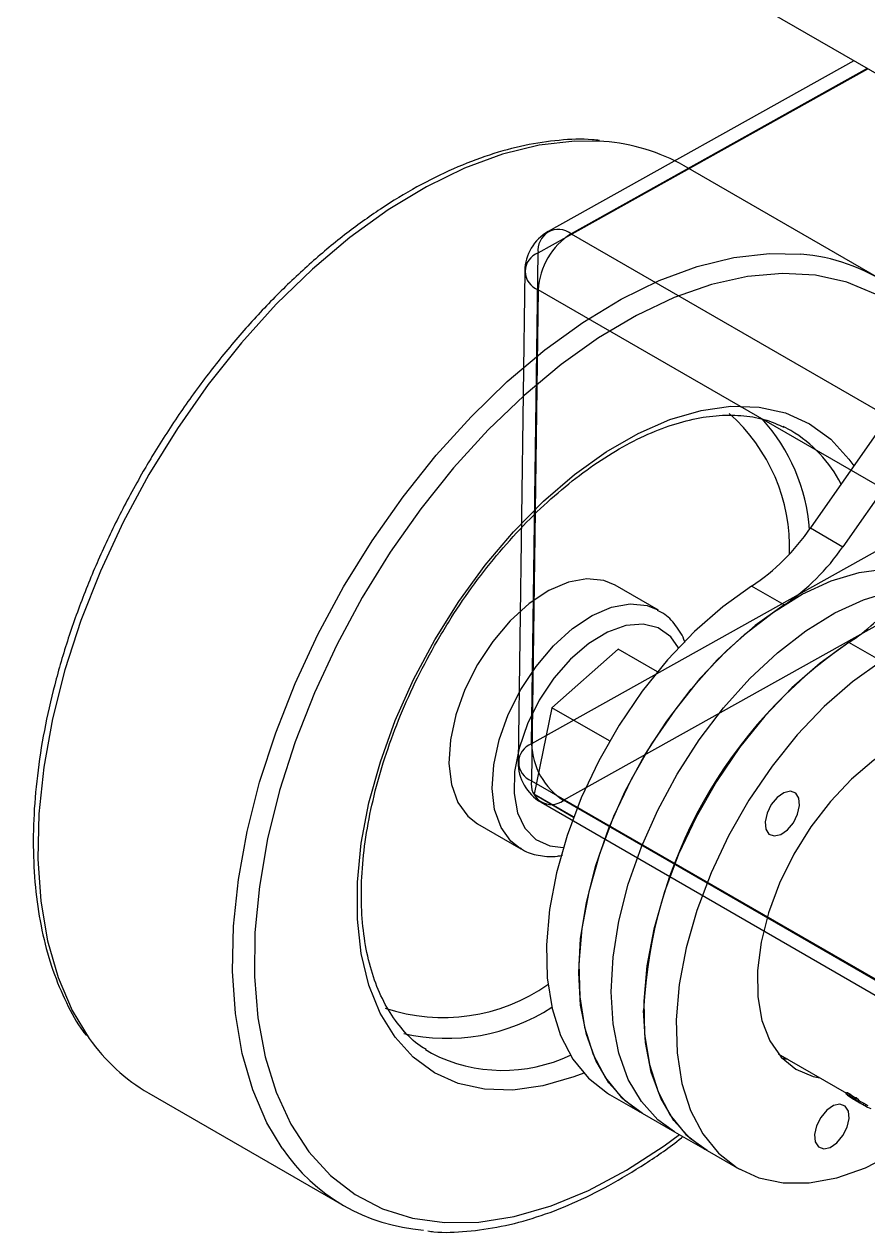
# Model space of a CAD drawing. Header units: millimetres. Extents: x 0 to 293, y 0 to 345.
# Drawn here: x 2.1 to 57.3, y 97.1 to 176.2 of the extents above; entities that cross this region are included whole.
import ezdxf

# ---------------------------------------------------------------- set-up
doc = ezdxf.new("R2010")
doc.units = ezdxf.units.MM

msp = doc.modelspace()

# ---------------------------------------------------------------- linework, layer by layer
at = {"color": 7, "linetype": 'Continuous', "lineweight": 25}
for p, q in [((2.121, 205.077), (108.187, 143.846)), ((35.716, 161.204), (57.255, 173.249)), ((56.352, 173.77), (36.373, 162.598)), ((57.221, 173.269), (37.871, 162.448)), ((57.984, 159.55), (45.256, 166.897)), ((37.871, 162.448), (76.055, 140.405)), ((35.285, 129.114), (35.716, 161.204)), ((34.838, 160.02), (34.406, 127.93)), ((35.717, 158.793), (35.285, 126.703)), ((73.9, 136.75), (35.717, 158.793)), ((85.279, 157.071), (35.285, 129.114)), ((37.373, 125.421), (89.556, 154.602)), ((58.737, 150.707), (53.509, 143.225)), ((52.235, 149.59), (51.732, 149.856)), ((58.737, 146.446), (55.63, 142)), ((53.509, 143.225), (55.63, 142)), ((43.571, 137.849), (40.742, 139.482)), ((51.786, 138.192), (49.665, 139.417)), ((40.94, 135.306), (36.618, 131.478)), ((43.508, 133.823), (40.94, 135.306)), ((58.15, 134.518), (56.029, 135.743)), ((36.618, 131.478), (35.456, 125.818)), ((40.387, 129.302), (36.618, 131.478)), ((35.285, 126.703), (73.469, 104.66)), ((38.028, 124.333), (35.456, 125.818)), ((35.456, 125.818), (38.027, 124.328)), ((35.906, 125.291), (74.09, 103.248)), ((75.556, 103.378), (37.373, 125.421)), ((31.743, 123.893), (34.572, 122.26)), ((28.341, 109.13), (28.736, 108.886)), ((51.41, 108.845), (55.857, 106.277)), ((52.011, 108.498), (51.651, 108.568)), ((51.651, 108.568), (52.011, 108.498)), ((10.259, 106.274), (22.987, 98.926)), ((40.386, 106.202), (42.507, 104.977)), ((55.889, 106.325), (55.834, 106.241)), ((55.866, 106.208), (55.834, 106.241)), ((55.906, 106.327), (55.851, 106.244)), ((55.928, 106.158), (55.866, 106.208)), ((55.928, 106.158), (56.324, 105.892)), ((55.989, 106.284), (55.934, 106.201)), ((55.934, 106.201), (56.032, 106.142)), ((55.989, 106.284), (56.087, 106.225)), ((56.087, 106.225), (56.032, 106.142)), ((56.032, 106.142), (56.136, 106.074)), ((56.087, 106.225), (56.191, 106.157)), ((56.115, 106.048), (56.523, 105.777)), ((56.191, 106.157), (56.136, 106.074)), ((56.136, 106.074), (56.238, 106.004)), ((56.191, 106.157), (56.292, 106.088)), ((56.25, 105.973), (56.206, 106.004)), ((56.238, 106.004), (56.292, 106.088)), ((56.238, 106.004), (56.329, 105.939)), ((56.29, 105.944), (56.25, 105.973)), ((56.29, 105.944), (56.699, 105.675)), ((56.292, 106.088), (56.383, 106.022)), ((56.523, 105.777), (56.324, 105.892)), ((56.383, 106.022), (56.329, 105.939)), ((56.329, 105.939), (56.341, 105.936)), ((56.396, 106.019), (56.341, 105.936)), ((56.341, 105.936), (56.368, 105.927)), ((56.422, 106.011), (56.368, 105.927)), ((56.368, 105.927), (56.434, 105.906)), ((56.383, 106.022), (56.396, 106.019)), ((56.396, 106.019), (56.422, 106.011)), ((56.422, 106.011), (56.489, 105.989)), ((56.489, 105.989), (56.434, 105.906)), ((56.434, 105.906), (56.618, 105.759)), ((56.489, 105.989), (56.671, 105.843)), ((56.374, 105.863), (56.673, 105.694)), ((56.517, 105.804), (56.739, 105.655)), ((56.618, 105.759), (56.517, 105.804)), ((56.671, 105.843), (56.618, 105.759)), ((56.661, 105.828), (56.79, 105.741)), ((56.692, 105.679), (57.041, 105.478)), ((56.79, 105.741), (56.739, 105.655)), ((56.739, 105.655), (56.942, 105.537)), ((56.79, 105.741), (56.993, 105.623)), ((56.993, 105.623), (56.942, 105.537)), ((56.942, 105.537), (57.092, 105.449)), ((56.947, 105.534), (57.245, 105.368)), ((56.993, 105.623), (57.142, 105.536)), ((57.091, 105.564), (57.268, 105.463)), ((57.142, 105.536), (57.092, 105.449)), ((57.245, 105.368), (57.462, 105.266)), ((42.507, 104.977), (44.628, 103.753)), ((44.628, 103.753), (46.75, 102.528)), ((46.75, 102.528), (48.871, 101.304))]:
    msp.add_line(p, q, dxfattribs=at)
at = {"color": 7, "linetype": 'Continuous', "lineweight": 25, "flags": 128}
for points in [[(40.005, 168.49), (38.111, 168.52), (35.783, 168.253), (33.374, 167.661), (30.906, 166.75), (28.407, 165.529), (25.901, 164.012), (23.413, 162.213), (20.971, 160.151), (18.598, 157.847), (16.319, 155.325), (14.157, 152.611), (12.135, 149.732), (10.273, 146.719)], [(23.001, 139.371), (24.863, 142.385), (26.885, 145.263), (29.047, 147.977), (31.326, 150.499), (33.699, 152.803), (36.141, 154.865), (38.628, 156.664), (41.135, 158.182), (43.634, 159.402), (46.102, 160.313), (48.511, 160.905), (50.839, 161.173), (52.884, 161.129)], [(58.737, 157.939), (57.765, 158.509), (55.886, 159.286), (53.852, 159.74), (51.683, 159.866), (49.403, 159.663), (47.036, 159.133), (44.608, 158.282), (42.143, 157.119), (39.668, 155.656), (37.209, 153.908), (34.792, 151.895), (32.443, 149.637), (30.187, 147.159), (28.048, 144.486), (26.047, 141.648), (24.208, 138.673)], [(28.954, 135.923), (30.521, 138.428), (32.244, 140.793), (34.097, 142.983), (36.053, 144.968), (38.085, 146.717), (40.162, 148.205), (42.254, 149.41), (44.331, 150.316), (46.361, 150.908), (48.317, 151.178), (50.168, 151.122), (51.889, 150.741), (53.454, 150.041), (54.839, 149.031), (56.026, 147.727), (56.342, 147.279)], [(10.273, 146.719), (8.591, 143.601), (7.105, 140.411), (5.832, 137.183), (4.783, 133.948), (3.97, 130.74), (3.401, 127.592), (3.082, 124.536), (3.016, 121.604), (3.204, 118.826), (3.644, 116.23), (4.332, 113.843), (5.26, 111.689), (6.375, 109.851)], [(40.742, 139.482), (40.014, 139.784), (38.905, 139.899), (37.687, 139.678), (36.41, 139.13), (35.126, 138.277), (33.887, 137.154), (32.746, 135.808), (31.747, 134.293)], [(38.364, 114.134), (38.49, 116.384), (38.867, 118.739), (39.486, 121.157), (40.338, 123.596), (41.408, 126.012), (42.675, 128.362), (44.117, 130.603), (45.71, 132.696), (47.423, 134.604), (49.228, 136.292), (51.091, 137.73), (52.979, 138.893), (54.859, 139.76), (56.696, 140.315), (58.459, 140.548), (58.737, 140.556)], [(18.981, 102.678), (17.988, 104.342), (17.06, 106.495), (16.372, 108.882), (15.932, 111.478), (15.744, 114.257), (15.81, 117.189), (16.129, 120.244), (16.698, 123.392), (17.511, 126.6), (18.56, 129.835), (19.833, 133.064), (21.319, 136.253), (23.001, 139.371)], [(49.665, 139.417), (47.774, 138.065), (45.93, 136.45), (44.166, 134.6), (42.516, 132.55), (41.009, 130.335), (39.671, 127.997), (38.528, 125.578), (37.6, 123.122), (36.903, 120.673), (36.452, 118.275), (36.253, 115.973), (36.31, 113.808), (36.623, 111.819), (37.185, 110.042), (37.987, 108.51), (39.013, 107.25), (40.246, 106.285), (40.386, 106.202)], [(40.485, 112.91), (40.612, 115.159), (40.988, 117.514), (41.608, 119.933), (42.46, 122.372), (43.529, 124.788), (44.796, 127.137), (46.239, 129.378), (47.831, 131.472), (49.545, 133.379), (51.349, 135.067), (53.212, 136.505), (55.1, 137.668), (56.98, 138.535), (58.743, 139.074)], [(40.485, 112.91), (40.612, 115.159), (40.988, 117.514), (41.608, 119.933), (42.46, 122.372), (43.529, 124.788), (44.796, 127.137), (46.239, 129.378), (47.831, 131.472), (49.545, 133.379), (51.349, 135.067), (53.212, 136.505), (55.1, 137.668), (56.98, 138.535), (58.743, 139.074)], [(24.208, 138.673), (22.548, 135.594), (21.087, 132.444), (19.838, 129.255), (18.815, 126.062), (18.03, 122.898), (17.491, 119.797), (17.202, 116.791), (17.168, 113.913), (17.389, 111.194), (17.862, 108.661), (18.582, 106.342), (19.542, 104.262), (20.731, 102.442), (22.137, 100.901), (23.746, 99.657), (25.539, 98.722), (27.498, 98.106), (29.602, 97.816), (31.83, 97.854), (34.156, 98.221), (36.557, 98.912), (39.007, 99.921), (41.48, 101.235), (43.951, 102.843), (44.942, 103.572)], [(34.575, 132.66), (35.574, 134.175), (36.716, 135.522), (37.954, 136.644), (39.238, 137.497), (40.515, 138.045), (41.733, 138.266), (42.843, 138.151), (43.54, 137.866)], [(51.786, 138.192), (49.895, 136.841), (48.051, 135.226), (46.288, 133.376), (44.637, 131.325), (43.13, 129.111), (41.792, 126.773), (40.649, 124.354), (39.721, 121.897), (39.025, 119.448), (38.573, 117.051), (38.374, 114.749), (38.431, 112.583), (38.744, 110.594), (39.306, 108.817), (40.108, 107.285), (41.134, 106.025), (42.367, 105.06), (42.507, 104.977)], [(44.889, 135.397), (44.376, 136.106), (43.56, 136.687), (42.567, 136.939), (41.444, 136.85), (40.243, 136.424), (39.02, 135.681), (37.832, 134.656), (36.736, 133.397), (35.782, 131.962)], [(38.69, 107.589), (38.054, 107.344), (36.024, 106.752), (34.068, 106.482), (32.217, 106.537), (30.496, 106.918), (28.932, 107.618), (27.546, 108.628), (26.359, 109.932), (25.388, 111.512), (24.648, 113.344), (24.149, 115.403), (23.899, 117.656), (23.901, 120.073), (24.155, 122.618), (24.658, 125.253), (25.401, 127.94), (26.375, 130.641), (27.565, 133.314), (28.954, 135.923)], [(56.029, 135.743), (54.138, 134.392), (52.294, 132.776), (50.53, 130.927), (48.88, 128.876), (47.372, 126.662), (46.035, 124.324), (44.892, 121.905), (43.964, 119.448), (43.267, 116.999), (42.816, 114.602), (42.617, 112.299), (42.674, 110.134), (42.987, 108.145), (43.549, 106.368), (44.351, 104.836), (45.377, 103.576), (46.61, 102.611), (46.75, 102.528)], [(58.15, 134.518), (56.259, 133.167), (54.415, 131.552), (52.652, 129.702), (51.001, 127.651), (49.494, 125.437), (48.156, 123.099), (47.013, 120.68), (46.085, 118.224), (45.389, 115.774), (44.937, 113.377), (44.738, 111.075), (44.795, 108.909), (45.108, 106.92), (45.67, 105.144), (46.472, 103.611), (47.498, 102.351), (48.731, 101.387), (50.148, 100.734), (51.723, 100.407), (53.428, 100.41), (55.231, 100.743), (57.1, 101.4), (59.002, 102.37)], [(31.747, 134.293), (30.932, 132.671), (30.335, 131.009), (29.98, 129.374), (29.881, 127.835), (30.042, 126.453), (30.458, 125.285), (31.11, 124.38), (31.743, 123.893)], [(34.548, 122.273), (33.938, 122.747), (33.286, 123.652), (32.871, 124.82), (32.709, 126.202), (32.808, 127.742), (33.163, 129.376), (33.761, 131.038), (34.575, 132.66)], [(35.782, 131.962), (35.015, 130.419), (34.47, 128.84), (34.174, 127.298), (34.14, 125.867), (34.369, 124.612), (34.852, 123.592), (35.564, 122.855), (36.474, 122.436), (37.354, 122.344)], [(66.331, 128.405), (65.691, 129.054), (64.642, 129.687), (63.428, 130.001), (62.083, 129.988), (60.645, 129.648), (59.156, 128.991), (57.659, 128.036), (56.197, 126.81), (54.811, 125.348), (53.543, 123.693), (52.427, 121.893), (51.497, 119.998), (50.78, 118.064), (50.295, 116.146), (50.056, 114.299), (50.071, 112.576), (50.34, 111.028), (50.853, 109.698), (51.598, 108.625), (52.551, 107.84), (53.687, 107.365), (54.132, 107.273)], [(52.547, 125.886), (52.205, 126.012), (51.782, 125.914), (51.343, 125.61), (50.954, 125.144), (50.675, 124.588), (50.548, 124.026), (50.592, 123.545), (50.801, 123.216), (51.143, 123.091), (51.566, 123.188), (52.005, 123.493), (52.394, 123.959), (52.673, 124.515), (52.8, 125.076), (52.756, 125.558), (52.547, 125.886)], [(42.507, 104.977), (41.408, 105.77), (40.338, 106.952), (39.486, 108.407), (38.867, 110.11), (38.49, 112.03), (38.364, 114.134)], [(44.628, 103.753), (43.529, 104.546), (42.46, 105.727), (41.608, 107.182), (40.988, 108.885), (40.612, 110.806), (40.485, 112.91)], [(44.628, 103.753), (43.529, 104.546), (42.46, 105.727), (41.608, 107.182), (40.988, 108.885), (40.612, 110.806), (40.485, 112.91)], [(46.75, 102.528), (45.65, 103.321), (44.581, 104.502), (43.729, 105.958), (43.109, 107.661), (42.733, 109.581), (42.607, 111.685)], [(55.781, 105.435), (55.439, 105.56), (55.016, 105.463), (54.577, 105.158), (54.188, 104.693), (53.909, 104.137), (53.782, 103.575), (53.826, 103.093), (54.035, 102.765), (54.377, 102.64), (54.799, 102.737), (55.239, 103.041), (55.628, 103.507), (55.907, 104.063), (56.034, 104.625), (55.99, 105.106), (55.781, 105.435)]]:
    msp.add_lwpolyline(points, dxfattribs=at)
at = {"color": 7, "linetype": 'Continuous', "lineweight": 25}
for centre, radius, start, end in [((39.096, 156.039), 12.484, 60.43126, 85.82393), ((37.838, 159.98), 3, 119.21418, 179.22916), ((37.039, 161.401), 1.337, 51.54469, 188.45383), ((40.319, 158.543), 4.609, 122.08283, 176.88119), ((36.155, 159.999), 1.283, 110.01791, 249.99445), ((51.85, 148.813), 12.359, 56.1342, 85.19924), ((40.403, 141.924), 11.747, 358.04561, 48.41886), ((41.494, 142.296), 11.979, 4.0047, 42.29703), ((47.834, 142.168), 8.629, 27.09101, 59.33663), ((41.897, 151.102), 14.031, 303.61592, 325.84811), ((44.018, 149.877), 14.031, 303.61592, 325.84811), ((48.798, 146.789), 13.202, 303.20957, 320.89938), ((73.48, 110.234), 30.908, 124.37694, 177.30841), ((35.724, 127.908), 1.283, 110.01791, 249.99445), ((39.832, 129.248), 4.549, 181.68813, 237.2801), ((37.406, 127.889), 3, 179.22916, 240.00269), ((36.572, 126.459), 1.311, 169.25173, 307.63061), ((29.493, 123.225), 12, 251.66859, 304.87357), ((29.756, 122.431), 12.567, 257.02059, 303.02651), ((16.562, 117.013), 12.452, 215.11061, 239.59093), ((33.409, 118.118), 10.348, 243.158, 295.28184), ((29.115, 109.542), 12.24, 214.11054, 265.85314)]:
    msp.add_arc(centre, radius, start, end, dxfattribs=at)
for points, knots in [([(39.723, 168.55), (39.565, 168.571), (38.72, 168.681), (37.089, 168.595), (34.847, 168.279), (32.531, 167.649), (30.172, 166.743), (27.791, 165.559), (25.411, 164.112), (23.054, 162.416), (20.741, 160.487), (18.493, 158.344), (16.33, 156.005), (14.269, 153.494), (12.331, 150.83), (10.897, 148.616), (10.122, 147.295), (9.907, 146.93)], [0, 0, 0, 0, 0.016648, 0.088992, 0.161828, 0.235086, 0.308637, 0.382354, 0.45614, 0.529922, 0.603672, 0.677378, 0.751043, 0.824672, 0.898274, 0.971859, 1, 1, 1, 1]), ([(29.112, 135.831), (29.355, 136.24), (30.06, 137.431), (31.341, 139.326), (32.98, 141.446), (34.723, 143.399), (36.542, 145.159), (38.412, 146.702), (40.305, 148.01), (42.195, 149.065), (44.053, 149.857), (45.852, 150.378), (47.571, 150.627), (49.184, 150.597), (50.598, 150.344), (51.402, 149.978), (51.763, 149.813)], [0, 0, 0, 0, 0.039304, 0.114381, 0.189457, 0.264477, 0.339417, 0.414257, 0.488981, 0.56359, 0.638115, 0.712625, 0.787251, 0.862264, 0.93806, 1, 1, 1, 1]), ([(9.907, 146.93), (9.619, 146.421), (8.786, 144.949), (7.533, 142.45), (6.218, 139.436), (5.098, 136.394), (4.181, 133.353), (3.475, 130.34), (2.989, 127.381), (2.726, 124.501), (2.692, 121.727), (2.887, 119.082), (3.314, 116.594), (3.963, 114.277), (4.856, 112.185), (5.605, 110.774), (6.114, 110.14), (6.186, 110.051)], [0, 0, 0, 0, 0.038426, 0.111314, 0.184234, 0.257177, 0.330154, 0.403176, 0.476254, 0.549392, 0.622594, 0.695848, 0.76912, 0.842333, 0.915378, 0.988111, 1, 1, 1, 1]), ([(45.307, 135.734), (45.303, 135.75), (45.187, 136.187), (44.717, 136.857), (44.103, 137.563), (43.638, 137.78), (43.518, 137.836)], [0, 0, 0, 0, 0.015658, 0.44463, 0.856948, 1, 1, 1, 1]), ([(28.391, 109.137), (28.261, 109.212), (27.696, 109.536), (26.859, 110.38), (25.902, 111.668), (25.15, 113.211), (24.598, 114.96), (24.256, 116.899), (24.126, 119.002), (24.214, 121.244), (24.517, 123.596), (25.036, 126.025), (25.762, 128.5), (26.691, 130.985), (27.796, 133.45), (28.674, 135.038), (29.112, 135.831)], [0, 0, 0, 0, 0.02335, 0.101435, 0.178773, 0.254908, 0.330073, 0.404677, 0.479038, 0.553344, 0.627667, 0.702057, 0.776528, 0.851071, 0.92567, 1, 1, 1, 1]), ([(34.559, 122.307), (34.647, 122.243), (35.026, 121.969), (35.857, 121.783), (36.7, 121.7), (37.194, 121.815), (37.307, 121.841)], [0, 0, 0, 0, 0.11646, 0.501723, 0.886608, 1, 1, 1, 1]), ([(55.834, 106.241), (55.834, 106.244), (55.833, 106.249), (55.845, 106.246), (55.851, 106.244)], [0, 0, 0, 0, 0.506738, 1, 1, 1, 1]), ([(55.851, 106.244), (55.861, 106.24), (55.881, 106.231), (55.916, 106.212), (55.934, 106.201)], [0, 0, 0, 0, 0.471446, 1, 1, 1, 1]), ([(55.889, 106.325), (55.888, 106.327), (55.888, 106.332), (55.9, 106.329), (55.906, 106.327)], [0, 0, 0, 0, 0.506285, 1, 1, 1, 1]), ([(55.906, 106.327), (55.916, 106.323), (55.936, 106.314), (55.971, 106.295), (55.989, 106.284)], [0, 0, 0, 0, 0.471113, 1, 1, 1, 1]), ([(56.115, 106.062), (56.11, 106.065), (56.1, 106.07), (56.089, 106.075), (56.083, 106.078), (56.082, 106.077), (56.082, 106.077)], [0, 0, 0, 0, 0.262065, 0.505273, 0.745713, 1, 1, 1, 1]), ([(56.082, 106.077), (56.084, 106.074), (56.089, 106.068), (56.106, 106.055), (56.115, 106.048)], [0, 0, 0, 0, 0.4485185, 1, 1, 1, 1]), ([(56.159, 106.035), (56.151, 106.04), (56.135, 106.05), (56.122, 106.058), (56.115, 106.062)], [0, 0, 0, 0, 0.496742, 1, 1, 1, 1]), ([(56.206, 106.004), (56.198, 106.009), (56.183, 106.019), (56.167, 106.03), (56.159, 106.035)], [0, 0, 0, 0, 0.504818, 1, 1, 1, 1]), ([(28.509, 97.271), (28.639, 97.253), (29.454, 97.142), (31.054, 97.221), (33.292, 97.523), (35.606, 98.139), (37.963, 99.034), (40.345, 100.2), (42.721, 101.656), (44.336, 102.749), (45.138, 103.415), (45.169, 103.441)], [0, 0, 0, 0, 0.025909, 0.162396, 0.299813, 0.438035, 0.576823, 0.715934, 0.855182, 0.994427, 1, 1, 1, 1])]:
    msp.add_open_spline(points, degree=3, knots=knots, dxfattribs=at)

doc.saveas('drawing.dxf')
